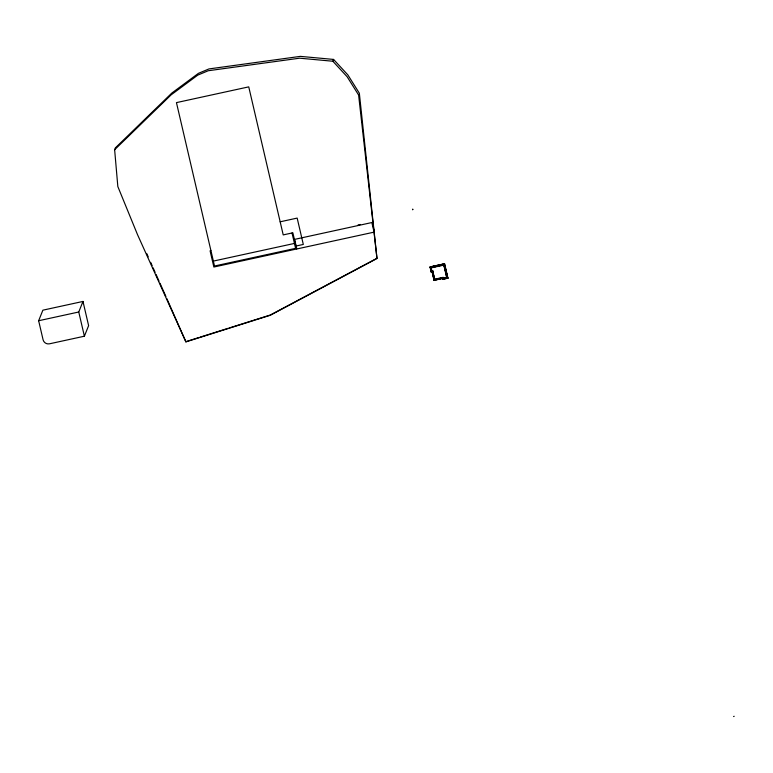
<?xml version="1.0" encoding="UTF-8"?>
<svg xmlns="http://www.w3.org/2000/svg" width="773" height="773" viewBox="0 0 773 773"><rect width="100%" height="100%" fill="white"/><g stroke="black" fill="none" stroke-linecap="round" stroke-linejoin="round"><path stroke-width="1.16" d="M38.65 320.737L42.873 310.176L82.982 301.441L88.615 325.646L84.392 336.207L49.53 343.801A5.392 5.305 21.8 0 1 43.075 339.753L38.65 320.737L78.759 312.002L82.982 301.441M114.636 149.73L115.361 147.904L171.819 93.06L198.468 73.319L208.981 68.923L300.359 56.371L333.578 59.424L347.869 74.913L359.339 93.204L376.982 258.511L270.231 315.287L185.916 341.879L137.526 234.663L117.834 186.554L114.636 149.73L171.094 94.886L197.743 75.136L208.246 70.739L299.624 58.188L332.854 61.241L347.135 76.74L358.614 95.031L376.982 258.511M185.916 341.879L166.871 298.668M332.854 61.241L333.578 59.424M374.084 232.142L371.852 222.547L294.571 239.388L296.803 248.974L374.084 232.142L373.842 229.378M412.792 209.444L412.685 209.609M412.724 209.734L412.753 209.106M430.812 267.593L444.021 264.714L447.103 277.913M430.957 267.642L431.846 271.478L432.706 271.226L434.639 279.497L443.026 277.729L443.171 278.502L447.045 277.662L443.857 264.917L446.668 277.729M431.034 267.622L431.904 271.381M431.112 267.951L431.846 271.478M431.74 271.594L431.305 272.222L430.039 266.927L444.601 263.757L447.954 278.203L442.571 279.372L442.842 277.865L442.9 278.889M432.02 271.101L432.851 270.927L431.682 271.709L430.088 266.975L444.562 263.815L444.06 264.656L430.725 267.622M432.851 270.927L434.523 279.778L432.667 271.217L431.276 272.27M434.784 279.198L443.122 277.372L442.948 277.942L434.397 279.826M442.6 279.324L442.948 277.749M443.142 278.58L443.122 277.372M447.055 277.865L444.146 264.501M733.596 716.552L734.186 716.281M432.146 272.038L434.04 280.367L434.465 279.729M376.045 258.781L270.347 314.998L256.298 319.423M186.032 341.598L199.009 337.501M200.081 337.163L228.19 328.293M229.272 327.955L255.216 319.771M280.164 221.803L297.17 218.092L303.306 244.442L295.933 246.046M210.923 250.665L210.092 250.839L213.86 267.023L296.619 248.993L292.851 232.808L283.218 234.905L248.742 86.866L176.447 102.616L214.508 266.018L295.595 248.346L292.02 232.992M358.054 224.982L360.392 224.47M213.358 261.09L294.445 243.427M444.311 264.24L430.416 267.265L431.537 271.883L432.474 271.555L434.368 279.884M430.59 267.41L444.185 264.453M431.131 267.883L443.779 265.129M442.716 278.058L434.271 280.029L432.378 271.709L431.402 272.086L430.252 267.12L444.436 264.028L447.76 278.116M443.316 278.203L446.775 277.449M434.04 280.367L442.417 278.493M442.977 278.811L447.123 277.845M442.707 279.179L447.712 278.087M447.316 277.932L447.905 278.164M146.735 253.544L148.213 256.849M150.667 262.356L152.136 265.651M153.122 267.854L155.083 272.26M156.069 274.463L159.016 281.063M160.001 283.266L165.895 296.474M444.398 264.086L447.654 278.058M444.272 264.289L447.461 277.98L442.832 278.985L442.639 278.154M442.678 279.227L442.543 278.309L434.136 280.222L432.271 271.854M78.759 312.002L84.392 336.207"/></g></svg>
